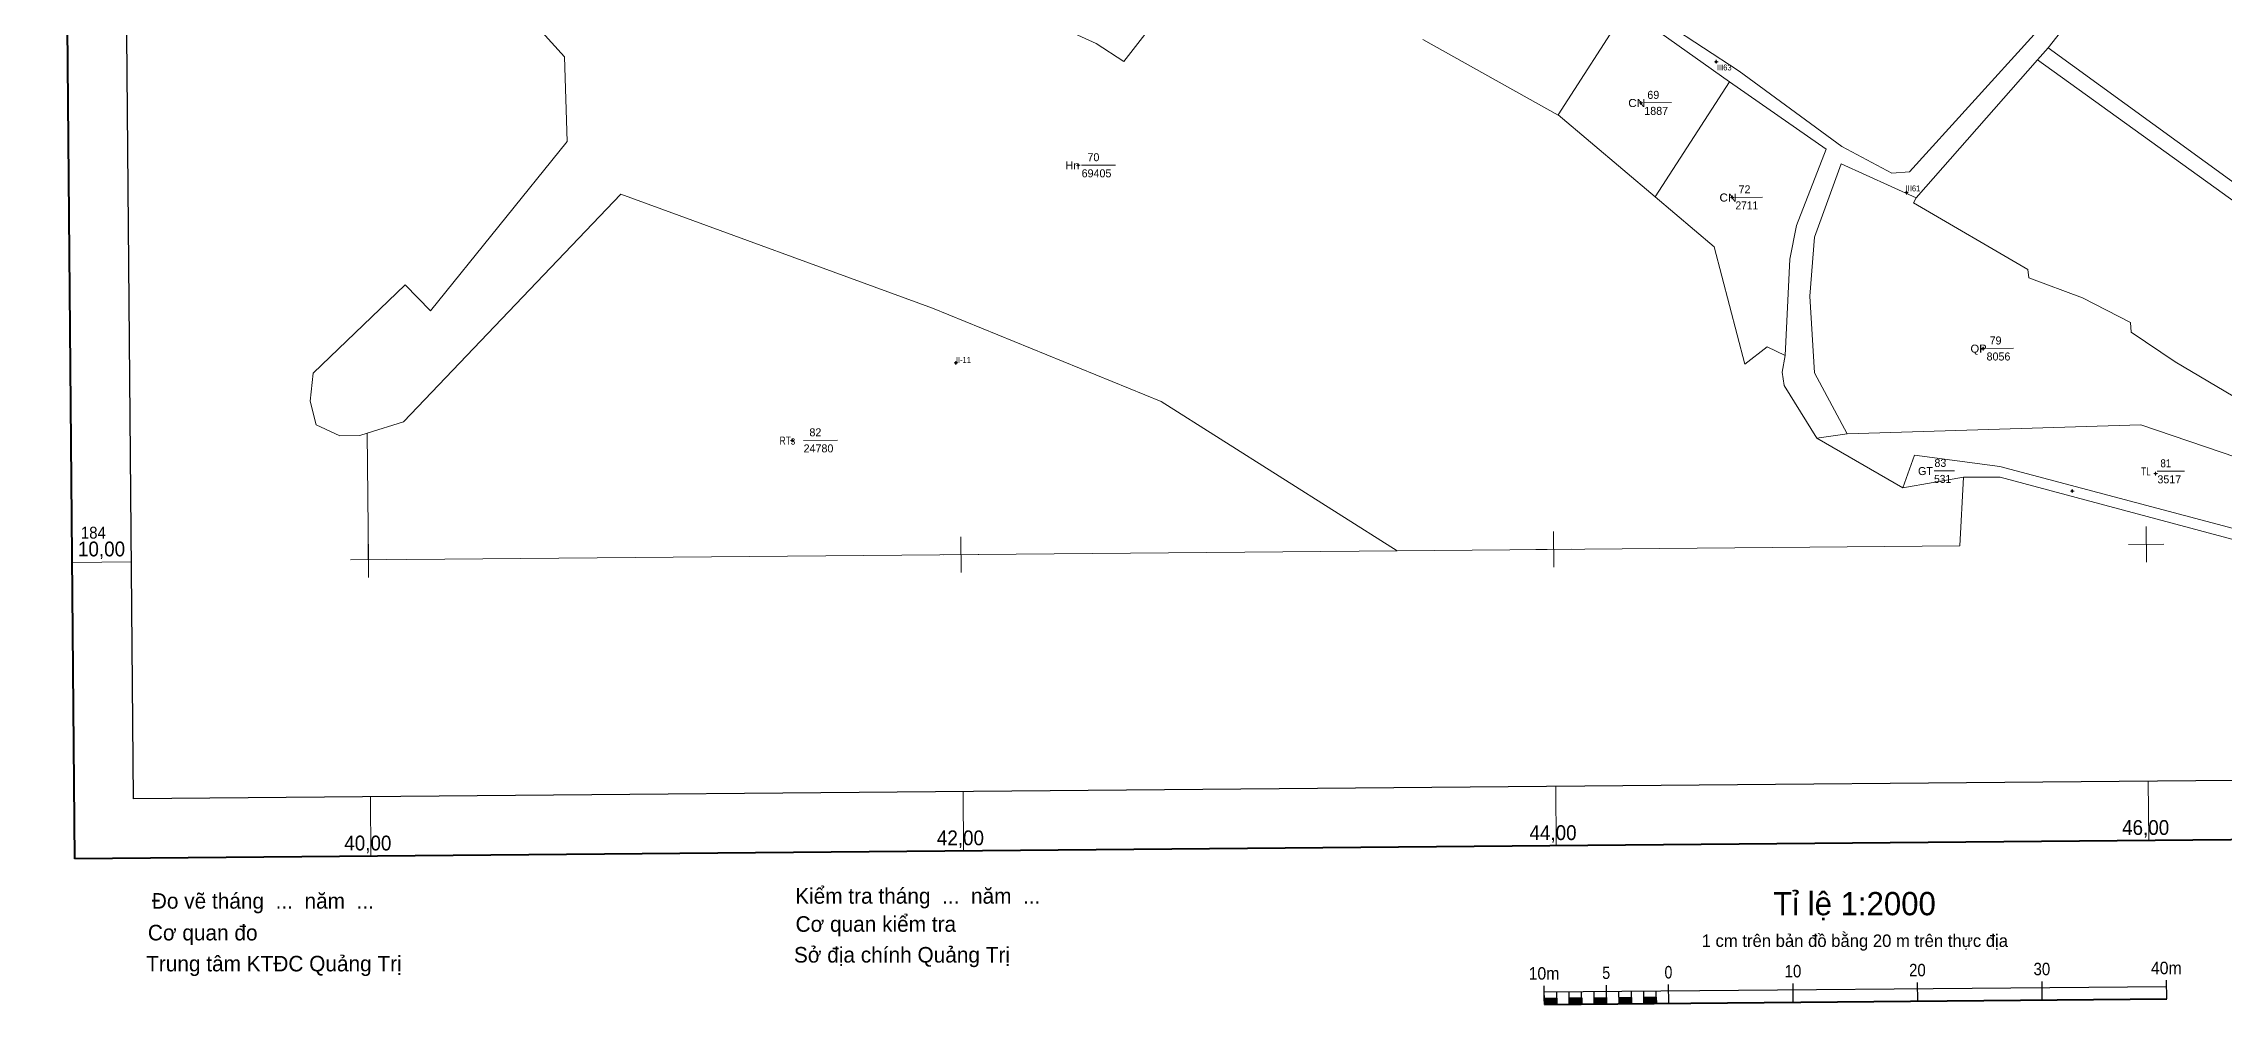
# Model space of a CAD drawing. Header units: metres. Extents: x 550441 to 551652, y 1840340 to 1841671.
# Drawn here: x 550441 to 551177, y 1840340 to 1840664 of the extents above; entities that cross this region are included whole.
import ezdxf
from ezdxf.enums import TextEntityAlignment as Align

# ---------------------------------------------------------------- set-up
doc = ezdxf.new("R2010")
doc.units = ezdxf.units.M
doc.header["$LTSCALE"] = 1.1
for name, color, linetype, lineweight in [('10', 7, 'Continuous', 13), ('11', 7, 'Continuous', 13), ('13', 7, 'Continuous', 13), ('34', 7, 'Continuous', 13), ('63', 7, 'Continuous', 13)]:
    doc.layers.add(name, color=color, linetype=linetype, lineweight=lineweight)
doc.layers.add('12', color=7, linetype='Continuous')

msp = doc.modelspace()

# ---------------------------------------------------------------- hatches: boundary and pattern name
at = {"layer": '10'}
for points in [[(551005.789, 1840658.207, 1), (551005.639, 1840658.207, 1)], [(551069.96, 1840614.092, 1), (551069.81, 1840614.092, 1)], [(550749.271, 1840556.646, 1), (550749.121, 1840556.646, 1)]]:
    msp.add_hatch(color=256, dxfattribs=at).paths.add_polyline_path(points)
at = {"layer": '11'}
for points in [[(550980.405, 1840644.33, 1), (550980.255, 1840644.33, 1)], [(550980.405, 1840644.33, 1), (550980.255, 1840644.33, 1)], [(550790.565, 1840623.274, 1), (550790.415, 1840623.274, 1)], [(550790.565, 1840623.274, 1), (550790.415, 1840623.274, 1)], [(551011.186, 1840612.457, 1), (551011.036, 1840612.457, 1)], [(551011.186, 1840612.457, 1), (551011.036, 1840612.457, 1)], [(551095.882, 1840561.48, 1), (551095.732, 1840561.48, 1)], [(551095.882, 1840561.48, 1), (551095.732, 1840561.48, 1)], [(550694.061, 1840530.462, 1), (550693.911, 1840530.462, 1)], [(550694.061, 1840530.462, 1), (550693.911, 1840530.462, 1)], [(551154.047, 1840519.289, 1), (551153.897, 1840519.289, 1)], [(551154.047, 1840519.289, 1), (551153.897, 1840519.289, 1)], [(551125.915, 1840513.404, 1), (551125.765, 1840513.404, 1)], [(551125.915, 1840513.404, 1), (551125.765, 1840513.404, 1)]]:
    msp.add_hatch(color=256, dxfattribs=at).paths.add_polyline_path(points)
at = {"layer": '63'}
for points in [[(550947.75, 1840340.24), (550947.73, 1840342.34), (550951.93, 1840342.38), (550951.95, 1840340.28)], [(550956.15, 1840340.32), (550956.13, 1840342.42), (550960.33, 1840342.45), (550960.35, 1840340.35)], [(550964.55, 1840340.39), (550964.53, 1840342.49), (550968.73, 1840342.53), (550968.75, 1840340.43)], [(550972.95, 1840340.46), (550972.93, 1840342.56), (550977.13, 1840342.6), (550977.14, 1840340.5)], [(550981.34, 1840340.54), (550981.32, 1840342.64), (550985.52, 1840342.67), (550985.54, 1840340.57)]]:
    msp.add_hatch(color=256, dxfattribs=at).paths.add_polyline_path(points)

# ---------------------------------------------------------------- linework, layer by layer
at = {"layer": '10'}
for p, q in [((551005.4, 1840658.2), (551005.09, 1840658.2)), ((551005.7, 1840658.82), (551005.7, 1840658.51)), ((551005.71, 1840657.89), (551005.71, 1840657.57)), ((551006.34, 1840658.21), (551006.02, 1840658.21)), ((551069.57, 1840614.08), (551069.26, 1840614.08)), ((551069.87, 1840614.72), (551069.88, 1840614.4)), ((551069.88, 1840613.78), (551069.88, 1840613.47)), ((551070.51, 1840614.09), (551070.19, 1840614.09)), ((550748.88, 1840556.64), (550748.57, 1840556.64)), ((550749.18, 1840557.26), (550749.19, 1840556.95)), ((550749.19, 1840556.32), (550749.19, 1840556.01)), ((550749.82, 1840556.65), (550749.51, 1840556.65))]:
    msp.add_line(p, q, dxfattribs=at)
for centre, radius in [((551005.714, 1840658.207), 0.312), ((551005.714, 1840658.207), 0.075), ((551069.885, 1840614.092), 0.312), ((551069.885, 1840614.092), 0.075), ((550749.196, 1840556.646), 0.312), ((550749.196, 1840556.646), 0.075)]:
    msp.add_circle(centre, radius, dxfattribs=at)
at = {"layer": '11'}
for p, q in [((550980.02, 1840644.32), (550979.7, 1840644.32)), ((550980.02, 1840644.32), (550979.7, 1840644.32)), ((550980.32, 1840644.95), (550980.32, 1840644.63)), ((550980.32, 1840644.95), (550980.32, 1840644.63)), ((550980.33, 1840644.01), (550980.33, 1840643.69)), ((550980.33, 1840644.01), (550980.33, 1840643.69)), ((550980.95, 1840644.33), (550980.63, 1840644.33)), ((550980.95, 1840644.33), (550980.63, 1840644.33)), ((550790.18, 1840623.27), (550789.87, 1840623.26)), ((550790.18, 1840623.27), (550789.87, 1840623.26)), ((550790.48, 1840623.9), (550790.48, 1840623.58)), ((550790.48, 1840623.9), (550790.48, 1840623.58)), ((550790.49, 1840622.96), (550790.49, 1840622.64)), ((550790.49, 1840622.96), (550790.49, 1840622.64)), ((550791.11, 1840623.27), (550790.8, 1840623.27)), ((550791.11, 1840623.27), (550790.8, 1840623.27)), ((551011.1, 1840613.07), (551011.1, 1840612.76)), ((551011.1, 1840613.07), (551011.1, 1840612.76)), ((551010.8, 1840612.45), (551010.49, 1840612.45)), ((551010.8, 1840612.45), (551010.49, 1840612.45)), ((551011.11, 1840612.14), (551011.11, 1840611.83)), ((551011.11, 1840612.14), (551011.11, 1840611.83)), ((551011.73, 1840612.46), (551011.42, 1840612.45)), ((551011.73, 1840612.46), (551011.42, 1840612.45)), ((551095.49, 1840561.47), (551095.17, 1840561.47)), ((551095.49, 1840561.47), (551095.17, 1840561.47)), ((551095.8, 1840562.1), (551095.8, 1840561.78)), ((551095.8, 1840562.1), (551095.8, 1840561.78)), ((551096.43, 1840561.48), (551096.11, 1840561.48)), ((551096.43, 1840561.48), (551096.11, 1840561.48)), ((551095.8, 1840561.17), (551095.81, 1840560.85)), ((551095.8, 1840561.17), (551095.81, 1840560.85)), ((550693.67, 1840530.45), (550693.36, 1840530.45)), ((550693.67, 1840530.45), (550693.36, 1840530.45)), ((550693.98, 1840531.08), (550693.98, 1840530.77)), ((550693.98, 1840531.08), (550693.98, 1840530.77)), ((550693.98, 1840530.15), (550693.99, 1840529.84)), ((550693.98, 1840530.15), (550693.99, 1840529.84)), ((550694.6, 1840530.46), (550694.29, 1840530.46)), ((550694.6, 1840530.46), (550694.29, 1840530.46)), ((551153.66, 1840519.28), (551153.35, 1840519.28)), ((551153.66, 1840519.28), (551153.35, 1840519.28)), ((551153.96, 1840519.9), (551153.96, 1840519.59)), ((551153.96, 1840519.9), (551153.96, 1840519.59)), ((551153.97, 1840518.97), (551153.97, 1840518.66)), ((551153.97, 1840518.97), (551153.97, 1840518.66)), ((551154.59, 1840519.29), (551154.28, 1840519.29)), ((551154.59, 1840519.29), (551154.28, 1840519.29)), ((551125.53, 1840513.4), (551125.21, 1840513.39)), ((551125.53, 1840513.4), (551125.21, 1840513.39)), ((551125.83, 1840514.02), (551125.83, 1840513.71)), ((551125.83, 1840514.02), (551125.83, 1840513.71)), ((551125.84, 1840513.09), (551125.84, 1840512.78)), ((551125.84, 1840513.09), (551125.84, 1840512.78)), ((551126.46, 1840513.4), (551126.14, 1840513.4)), ((551126.46, 1840513.4), (551126.14, 1840513.4))]:
    msp.add_line(p, q, dxfattribs=at)
for points in [[(550980.32, 1840644.63), (550980.02, 1840644.32), (550980.33, 1840644.01), (550980.63, 1840644.33)], [(550980.32, 1840644.63), (550980.02, 1840644.32), (550980.33, 1840644.01), (550980.63, 1840644.33)], [(550790.48, 1840623.58), (550790.18, 1840623.27), (550790.49, 1840622.96), (550790.8, 1840623.27)], [(550790.48, 1840623.58), (550790.18, 1840623.27), (550790.49, 1840622.96), (550790.8, 1840623.27)], [(551011.1, 1840612.76), (551010.8, 1840612.45), (551011.11, 1840612.14), (551011.42, 1840612.45)], [(551011.1, 1840612.76), (551010.8, 1840612.45), (551011.11, 1840612.14), (551011.42, 1840612.45)], [(551095.8, 1840561.78), (551095.49, 1840561.47), (551095.8, 1840561.17), (551096.11, 1840561.48)], [(551095.8, 1840561.78), (551095.49, 1840561.47), (551095.8, 1840561.17), (551096.11, 1840561.48)], [(550693.98, 1840530.77), (550693.67, 1840530.45), (550693.98, 1840530.15), (550694.29, 1840530.46)], [(550693.98, 1840530.77), (550693.67, 1840530.45), (550693.98, 1840530.15), (550694.29, 1840530.46)], [(551153.96, 1840519.59), (551153.66, 1840519.28), (551153.97, 1840518.97), (551154.28, 1840519.29)], [(551153.96, 1840519.59), (551153.66, 1840519.28), (551153.97, 1840518.97), (551154.28, 1840519.29)], [(551125.83, 1840513.71), (551125.53, 1840513.4), (551125.84, 1840513.09), (551126.14, 1840513.4)], [(551125.83, 1840513.71), (551125.53, 1840513.4), (551125.84, 1840513.09), (551126.14, 1840513.4)]]:
    msp.add_lwpolyline(points, close=True, dxfattribs=at)
for centre in [(550980.33, 1840644.33), (550980.33, 1840644.33), (550790.49, 1840623.274), (550790.49, 1840623.274), (551011.111, 1840612.457), (551011.111, 1840612.457), (551095.807, 1840561.48), (551095.807, 1840561.48), (550693.986, 1840530.462), (550693.986, 1840530.462), (551153.972, 1840519.289), (551153.972, 1840519.289), (551125.84, 1840513.404), (551125.84, 1840513.404)]:
    msp.add_circle(centre, 0.075, dxfattribs=at)
at = {"layer": '13'}
for p, q in [((550981.42, 1840644.33), (550990.6, 1840644.41)), ((550791.59, 1840623.28), (550803.06, 1840623.38)), ((551012.21, 1840612.46), (551021.38, 1840612.54)), ((551096.9, 1840561.48), (551106.08, 1840561.56)), ((550697.78, 1840530.49), (550709.26, 1840530.59)), ((551079.21, 1840520.19), (551086.09, 1840520.25)), ((551154.54, 1840520.06), (551163.72, 1840520.14))]:
    msp.add_line(p, q, dxfattribs=at)
at = {"layer": '34'}
for p, q in [((550952.44, 1840640.27), (550975.5, 1840676.07)), ((551010.17, 1840651.42), (550975.5, 1840676.07)), ((551114.17, 1840658.9), (551073.18, 1840612.28)), ((551010.17, 1840651.42), (550985.17, 1840612.59)), ((550952.44, 1840640.27), (550985.17, 1840612.59)), ((551049.95, 1840532.65), (551039.62, 1840531.21))]:
    msp.add_line(p, q, dxfattribs=at)
for points in [[(550579.86, 1840808.51), (550570.77, 1840810.53), (550545.1, 1840808.1), (550548.29, 1840798.96), (550550.22, 1840793.42), (550513.94, 1840777.42), (550517.83, 1840755.69), (550537.59, 1840747.7), (550617.12, 1840659.89), (550618.05, 1840631.28), (550571.96, 1840574.2), (550563.44, 1840582.91), (550532.36, 1840553.11), (550531.38, 1840543.68), (550533.33, 1840535.76), (550541.31, 1840532.05), (550548.13, 1840532.11), (550550.61, 1840532.9)], [(550960.93, 1840790), (550911.37, 1840727.72), (550977.38, 1840678.67), (551013.42, 1840655.07), (551048.12, 1840629.63), (551064.98, 1840620.67), (551070.99, 1840621.06), (551112.97, 1840667.37)], [(551478.81, 1840453.43), (551267.36, 1840619.24), (551154.93, 1840710.38), (551117.73, 1840662.94)], [(550813.68, 1840668.44), (550805.87, 1840658.27), (550796.56, 1840664.39), (550723.73, 1840697.48)], [(550906.75, 1840665.72), (550952.37, 1840640.16), (550952.44, 1840640.27)], [(551346.02, 1840497.17), (551117.73, 1840662.94), (551114.17, 1840658.9)], [(551260.18, 1840496.42), (551321.26, 1840458.07), (551341.2, 1840495.41), (551338.85, 1840497.11), (551114.17, 1840658.9)], [(551028.95, 1840559.13), (551030.61, 1840591.66), (551032.83, 1840602.93), (551042.85, 1840628.73), (551010.17, 1840651.42)], [(551049.95, 1840532.65), (551038.89, 1840553.32), (551037.35, 1840579.14), (551038.84, 1840599.01), (551047.87, 1840623.83), (551073.18, 1840612.28)], [(550898.09, 1840493.25), (550818.47, 1840543.66), (550741.36, 1840575.04), (550636.16, 1840613.52), (550562.84, 1840536.8), (550550.61, 1840532.9)], [(550985.17, 1840612.59), (551005.07, 1840595.76), (551015.33, 1840556.19), (551022.89, 1840562.09), (551028.95, 1840559.13)], [(551197.56, 1840519.18), (551199.15, 1840525.37), (551210.46, 1840519.03), (551213.29, 1840525.87), (551194.17, 1840537.03), (551160.6, 1840557.03), (551145.69, 1840566.98), (551145.52, 1840570.3), (551129.26, 1840578.62), (551111.18, 1840585.3), (551110.88, 1840588.12), (551072.24, 1840610.67), (551073.18, 1840612.28)], [(551039.62, 1840531.21), (551028.64, 1840548.97), (551028.03, 1840553.47), (551028.95, 1840559.13)], [(550550.61, 1840532.9), (550550.99, 1840490.22), (550898.09, 1840493.25)], [(551197.56, 1840519.18), (551149.01, 1840535.73), (551049.95, 1840532.65)], [(550898.09, 1840493.25), (551087.87, 1840494.91), (551089.12, 1840518.03), (551068.73, 1840514.51), (551039.62, 1840531.21)], [(551197.56, 1840495.87), (551185.79, 1840499.26), (551101.43, 1840521.68), (551072.62, 1840525.51), (551068.73, 1840514.51)], [(551197.56, 1840495.87), (551184.78, 1840495.78), (551101.51, 1840518.13), (551089.12, 1840518.03)]]:
    msp.add_lwpolyline(points, dxfattribs=at)
at = {"layer": '63'}
for p, q in [((550551.04, 1840484.22), (550550.94, 1840496.21)), ((550750.98, 1840485.97), (550750.87, 1840497.96)), ((550950.91, 1840487.72), (550950.81, 1840499.71)), ((551144.8, 1840495.41), (551156.79, 1840495.51)), ((551150.85, 1840489.46), (551150.74, 1840501.46)), ((550451.02, 1840489.34), (550471.01, 1840489.52)), ((550544.99, 1840490.16), (550556.99, 1840490.27)), ((550744.93, 1840491.91), (550756.92, 1840492.02)), ((550944.86, 1840493.66), (550956.86, 1840493.77)), ((551151.67, 1840395.49), (551151.5, 1840415.49)), ((550551.86, 1840390.25), (550551.69, 1840410.24)), ((550751.8, 1840392), (550751.62, 1840411.99)), ((550951.73, 1840393.75), (550951.56, 1840413.74))]:
    msp.add_line(p, q, dxfattribs=at)
at = {"layer": '63', "lineweight": 25}
for p, q in [((551157.71, 1840342.08), (551157.65, 1840348.38)), ((550947.75, 1840340.24), (550947.7, 1840346.54)), ((550947.72, 1840344.44), (551157.67, 1840346.28)), ((550947.75, 1840340.24), (550947.72, 1840344.44)), ((550951.95, 1840340.28), (550951.92, 1840344.48)), ((550956.15, 1840340.32), (550956.11, 1840344.52)), ((550960.35, 1840340.35), (550960.31, 1840344.55)), ((550964.55, 1840340.39), (550964.51, 1840344.59)), ((550968.75, 1840340.43), (550968.69, 1840346.73)), ((550968.75, 1840340.43), (550968.71, 1840344.63)), ((550972.95, 1840340.46), (550972.91, 1840344.66)), ((550977.14, 1840340.5), (550977.11, 1840344.7)), ((550981.34, 1840340.54), (550981.31, 1840344.74)), ((550985.54, 1840340.57), (550985.5, 1840344.77)), ((550989.74, 1840340.61), (550989.68, 1840346.91)), ((551031.74, 1840340.98), (551031.68, 1840347.28)), ((551073.72, 1840341.35), (551073.67, 1840347.64)), ((551115.71, 1840341.71), (551115.65, 1840348.01))]:
    msp.add_line(p, q, dxfattribs=at)
at = {"layer": '63', "lineweight": 40}
msp.add_line((550947.75, 1840340.24), (551157.71, 1840342.08), dxfattribs=at)
msp.add_lwpolyline([(550451.89, 1840389.37), (550441.4, 1841588.99), (551641.02, 1841599.49), (551651.51, 1840399.87)], close=True, dxfattribs=at)
at = {"layer": '63', "lineweight": 25}
for points in [[(550471.71, 1840409.54), (550461.57, 1841569.17), (551621.2, 1841579.32), (551631.34, 1840419.68)], [(550947.75, 1840340.24), (550947.73, 1840342.34), (550951.93, 1840342.38), (550951.95, 1840340.28)], [(550956.15, 1840340.32), (550956.13, 1840342.42), (550960.33, 1840342.45), (550960.35, 1840340.35)], [(550964.55, 1840340.39), (550964.53, 1840342.49), (550968.73, 1840342.53), (550968.75, 1840340.43)], [(550972.95, 1840340.46), (550972.93, 1840342.56), (550977.13, 1840342.6), (550977.14, 1840340.5)], [(550981.34, 1840340.54), (550981.32, 1840342.64), (550985.52, 1840342.67), (550985.54, 1840340.57)]]:
    msp.add_lwpolyline(points, close=True, dxfattribs=at)

# ---------------------------------------------------------------- texts
at = {"layer": '12', "width": 0.95}
for s, p in [('III63 ', (551005.97, 1840655.28)), ('III61 ', (551069.63, 1840614.48)), ('II-11 ', (550749.19, 1840556.64))]:
    msp.add_text(s, height=2, dxfattribs=at).set_placement(p)
at = {"layer": '13'}
for s, width, p in [('CN', 1.1, (550976.04, 1840642.94)), ('CN', 1.1, (551006.82, 1840611.06)), ('2711', 0.95, (551012.24, 1840608.41)), ('QP', 1.05, (551091.51, 1840560.09)), ('RTs', 0.8, (550689.69, 1840529.07)), ('531', 0.95, (551079.24, 1840516.14)), ('TL', 0.75, (551149.15, 1840518.66)), ('81', 0.9, (551155.61, 1840521.42))]:
    msp.add_text(s, height=2.7, dxfattribs=dict(at, width=width)).set_placement(p)
for s, p in [('1887', (550981.46, 1840640.29)), ('69', (550982.49, 1840645.69)), ('Hn', (550786.2, 1840621.88)), ('69405', (550791.62, 1840619.23)), ('70', (550793.59, 1840624.65)), ('72', (551013.27, 1840613.82)), ('79', (551097.97, 1840562.84)), ('8056', (551096.94, 1840557.44)), ('82', (550699.79, 1840531.86)), ('24780', (550697.82, 1840526.44)), ('GT', (551073.82, 1840518.79)), ('83', (551079.34, 1840521.54)), ('3517', (551154.58, 1840516.01))]:
    msp.add_text(s, height=2.7, dxfattribs=at).set_placement(p)
at = {"layer": '63', "width": 0.95}
for s, height, p in [('10,00', 5, (550453, 1840491.36)), ('184', 4, (550453.95, 1840497.36)), ('44,00', 5, (550942.72, 1840395.67)), ('46,00', 5, (551142.66, 1840397.41)), ('40,00', 5, (550542.85, 1840392.17)), ('42,00', 5, (550742.78, 1840393.92))]:
    msp.add_text(s, height=height, dxfattribs=at).set_placement(p)
at = {"layer": '63'}
for s, p in [('Đo vẽ tháng  ...  năm  ...', (550477.92, 1840372.53)), ('Kiểm tra tháng  ...  năm  ...', (550694.98, 1840374.2)), ('Cơ quan kiểm tra', (550695.11, 1840364.73)), ('Cơ quan đo', (550476.59, 1840361.82)), ('Trung tâm KTĐC Quảng Trị', (550476, 1840351.37)), ('Sở địa chính Quảng Trị', (550694.56, 1840354.35))]:
    msp.add_text(s, height=5.25, dxfattribs=at).set_placement(p)
for s, height, p in [('Tỉ lệ 1:2000', 7.855, (551052.375, 1840370.3)), ('1 cm trên bản đồ bằng 20 m trên thực địa', 4.2, (551052.495, 1840359.62))]:
    msp.add_text(s, height=height, dxfattribs=at).set_placement(p, align=Align.CENTER)
for s, width, p in [('10m', 0.95, (550947.625, 1840348.6)), ('5', 0.85, (550968.615, 1840348.81)), ('0', 0.85, (550989.61, 1840349)), ('10', 0.9, (551031.625, 1840349.35)), ('20', 0.9, (551073.61, 1840349.72)), ('30', 0.9, (551115.6, 1840350.08)), ('40m', 0.95, (551157.58, 1840350.43))]:
    msp.add_text(s, height=4.2, dxfattribs=dict(at, width=width)).set_placement(p, align=Align.CENTER)

doc.saveas('drawing.dxf')
